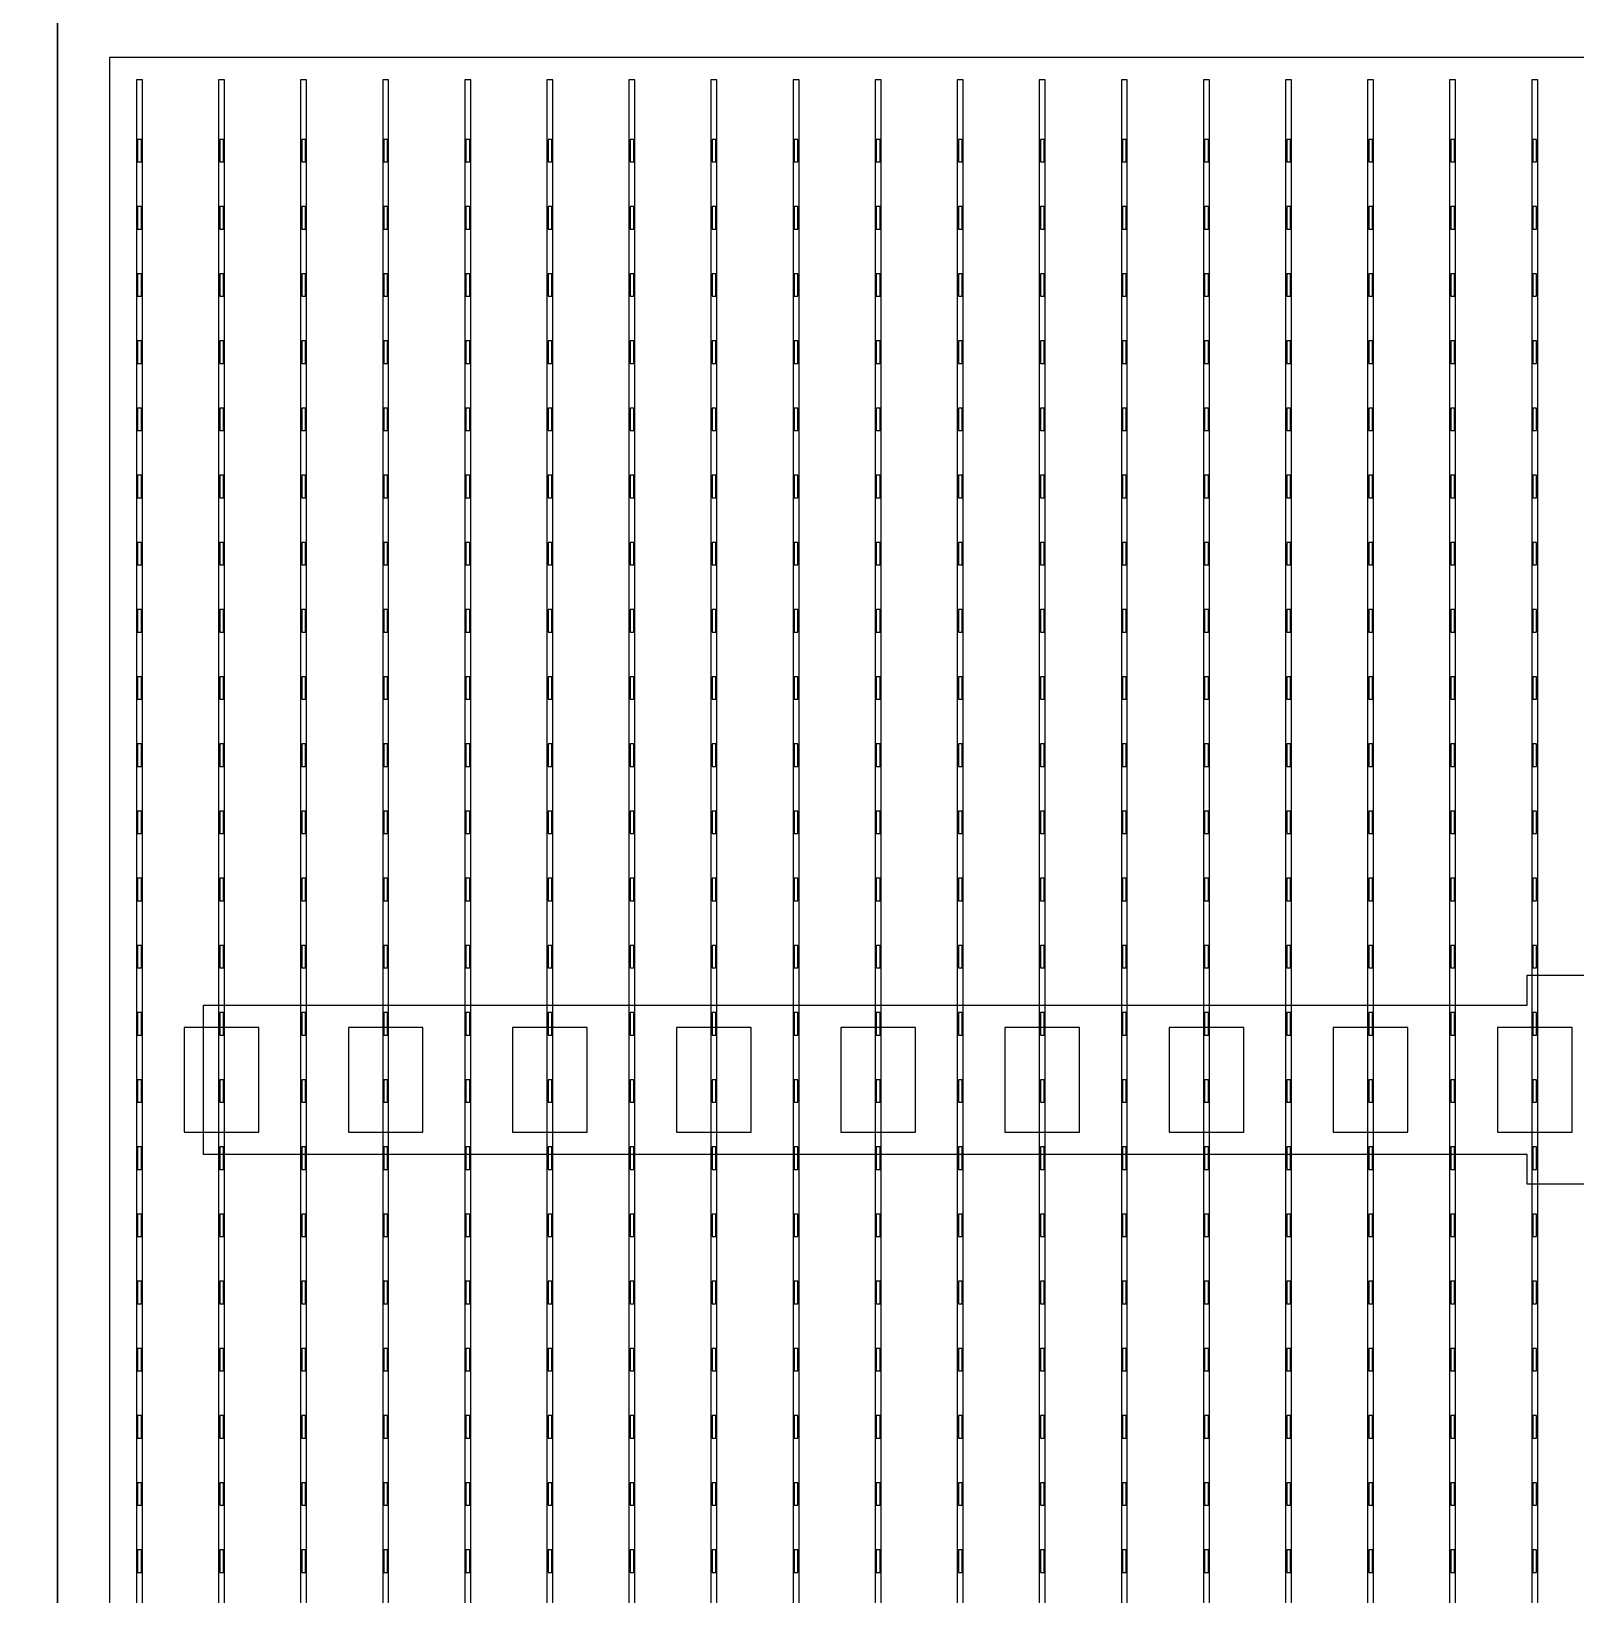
# Model space of a CAD drawing. Header units: millimetres. Extents: x -18 to 142, y -7 to 153.
# Drawn here: x 41.09 to 51.44, y 51.55 to 62.02 of the extents above; entities that cross this region are included whole.
import ezdxf

# ---------------------------------------------------------------- set-up
doc = ezdxf.new("R2010")
doc.units = ezdxf.units.MM
for name, color, linetype in [('BUSBARS', 3, 'Continuous'), ('CELLS', 5, 'Continuous'), ('CONTACT_PADS', 2, 'Continuous'), ('DICING', 4, 'Continuous'), ('FINGERS', 1, 'Continuous'), ('INSULATION', 2, 'Continuous')]:
    doc.layers.add(name, color=color, linetype=linetype)

msp = doc.modelspace()

# ---------------------------------------------------------------- linework, layer by layer
at = {"layer": 'BUSBARS'}
msp.add_lwpolyline([(61.19, 55.5), (61.19, 54.5), (52.32, 54.5), (52.32, 54.3), (51.12, 54.3), (51.12, 54.5), (42.25, 54.5), (42.25, 55.5), (51.12, 55.5), (51.12, 55.7), (52.32, 55.7), (52.32, 55.5), (61.19, 55.5)], close=True, dxfattribs=at)
at = {"layer": 'CELLS'}
for points in [[(41.27, 41.3), (41.27, 62.2), (20.37, 62.2), (20.37, 41.3), (41.27, 41.3)], [(62.17, 41.3), (62.17, 62.2), (41.27, 62.2), (41.27, 41.3), (62.17, 41.3)]]:
    msp.add_lwpolyline(points, close=True, dxfattribs=at)
at = {"layer": 'CONTACT_PADS'}
for points in [[(41.833, 61.15), (41.833, 61.3), (41.808, 61.3), (41.808, 61.15), (41.833, 61.15)], [(42.383, 61.15), (42.383, 61.3), (42.358, 61.3), (42.358, 61.15), (42.383, 61.15)], [(42.933, 61.15), (42.933, 61.3), (42.908, 61.3), (42.908, 61.15), (42.933, 61.15)], [(43.483, 61.15), (43.483, 61.3), (43.458, 61.3), (43.458, 61.15), (43.483, 61.15)], [(44.033, 61.15), (44.033, 61.3), (44.008, 61.3), (44.008, 61.15), (44.033, 61.15)], [(44.583, 61.15), (44.583, 61.3), (44.558, 61.3), (44.558, 61.15), (44.583, 61.15)], [(45.133, 61.15), (45.133, 61.3), (45.108, 61.3), (45.108, 61.15), (45.133, 61.15)], [(45.683, 61.15), (45.683, 61.3), (45.658, 61.3), (45.658, 61.15), (45.683, 61.15)], [(46.233, 61.15), (46.233, 61.3), (46.208, 61.3), (46.208, 61.15), (46.233, 61.15)], [(46.783, 61.15), (46.783, 61.3), (46.758, 61.3), (46.758, 61.15), (46.783, 61.15)], [(47.333, 61.15), (47.333, 61.3), (47.308, 61.3), (47.308, 61.15), (47.333, 61.15)], [(47.883, 61.15), (47.883, 61.3), (47.858, 61.3), (47.858, 61.15), (47.883, 61.15)], [(48.433, 61.15), (48.433, 61.3), (48.408, 61.3), (48.408, 61.15), (48.433, 61.15)], [(48.983, 61.15), (48.983, 61.3), (48.958, 61.3), (48.958, 61.15), (48.983, 61.15)], [(49.533, 61.15), (49.533, 61.3), (49.508, 61.3), (49.508, 61.15), (49.533, 61.15)], [(50.083, 61.15), (50.083, 61.3), (50.058, 61.3), (50.058, 61.15), (50.083, 61.15)], [(50.633, 61.15), (50.633, 61.3), (50.608, 61.3), (50.608, 61.15), (50.633, 61.15)], [(51.183, 61.15), (51.183, 61.3), (51.158, 61.3), (51.158, 61.15), (51.183, 61.15)], [(41.833, 60.7), (41.833, 60.85), (41.808, 60.85), (41.808, 60.7), (41.833, 60.7)], [(42.383, 60.7), (42.383, 60.85), (42.358, 60.85), (42.358, 60.7), (42.383, 60.7)], [(42.933, 60.7), (42.933, 60.85), (42.908, 60.85), (42.908, 60.7), (42.933, 60.7)], [(43.483, 60.7), (43.483, 60.85), (43.458, 60.85), (43.458, 60.7), (43.483, 60.7)], [(44.033, 60.7), (44.033, 60.85), (44.008, 60.85), (44.008, 60.7), (44.033, 60.7)], [(44.583, 60.7), (44.583, 60.85), (44.558, 60.85), (44.558, 60.7), (44.583, 60.7)], [(45.133, 60.7), (45.133, 60.85), (45.108, 60.85), (45.108, 60.7), (45.133, 60.7)], [(45.683, 60.7), (45.683, 60.85), (45.658, 60.85), (45.658, 60.7), (45.683, 60.7)], [(46.233, 60.7), (46.233, 60.85), (46.208, 60.85), (46.208, 60.7), (46.233, 60.7)], [(46.783, 60.7), (46.783, 60.85), (46.758, 60.85), (46.758, 60.7), (46.783, 60.7)], [(47.333, 60.7), (47.333, 60.85), (47.308, 60.85), (47.308, 60.7), (47.333, 60.7)], [(47.883, 60.7), (47.883, 60.85), (47.858, 60.85), (47.858, 60.7), (47.883, 60.7)], [(48.433, 60.7), (48.433, 60.85), (48.408, 60.85), (48.408, 60.7), (48.433, 60.7)], [(48.983, 60.7), (48.983, 60.85), (48.958, 60.85), (48.958, 60.7), (48.983, 60.7)], [(49.533, 60.7), (49.533, 60.85), (49.508, 60.85), (49.508, 60.7), (49.533, 60.7)], [(50.083, 60.7), (50.083, 60.85), (50.058, 60.85), (50.058, 60.7), (50.083, 60.7)], [(50.633, 60.7), (50.633, 60.85), (50.608, 60.85), (50.608, 60.7), (50.633, 60.7)], [(51.183, 60.7), (51.183, 60.85), (51.158, 60.85), (51.158, 60.7), (51.183, 60.7)], [(41.833, 60.25), (41.833, 60.4), (41.808, 60.4), (41.808, 60.25), (41.833, 60.25)], [(42.383, 60.25), (42.383, 60.4), (42.358, 60.4), (42.358, 60.25), (42.383, 60.25)], [(42.933, 60.25), (42.933, 60.4), (42.908, 60.4), (42.908, 60.25), (42.933, 60.25)], [(43.483, 60.25), (43.483, 60.4), (43.458, 60.4), (43.458, 60.25), (43.483, 60.25)], [(44.033, 60.25), (44.033, 60.4), (44.008, 60.4), (44.008, 60.25), (44.033, 60.25)], [(44.583, 60.25), (44.583, 60.4), (44.558, 60.4), (44.558, 60.25), (44.583, 60.25)], [(45.133, 60.25), (45.133, 60.4), (45.108, 60.4), (45.108, 60.25), (45.133, 60.25)], [(45.683, 60.25), (45.683, 60.4), (45.658, 60.4), (45.658, 60.25), (45.683, 60.25)], [(46.233, 60.25), (46.233, 60.4), (46.208, 60.4), (46.208, 60.25), (46.233, 60.25)], [(46.783, 60.25), (46.783, 60.4), (46.758, 60.4), (46.758, 60.25), (46.783, 60.25)], [(47.333, 60.25), (47.333, 60.4), (47.308, 60.4), (47.308, 60.25), (47.333, 60.25)], [(47.883, 60.25), (47.883, 60.4), (47.858, 60.4), (47.858, 60.25), (47.883, 60.25)], [(48.433, 60.25), (48.433, 60.4), (48.408, 60.4), (48.408, 60.25), (48.433, 60.25)], [(48.983, 60.25), (48.983, 60.4), (48.958, 60.4), (48.958, 60.25), (48.983, 60.25)], [(49.533, 60.25), (49.533, 60.4), (49.508, 60.4), (49.508, 60.25), (49.533, 60.25)], [(50.083, 60.25), (50.083, 60.4), (50.058, 60.4), (50.058, 60.25), (50.083, 60.25)], [(50.633, 60.25), (50.633, 60.4), (50.608, 60.4), (50.608, 60.25), (50.633, 60.25)], [(51.183, 60.25), (51.183, 60.4), (51.158, 60.4), (51.158, 60.25), (51.183, 60.25)], [(41.833, 59.8), (41.833, 59.95), (41.808, 59.95), (41.808, 59.8), (41.833, 59.8)], [(42.383, 59.8), (42.383, 59.95), (42.358, 59.95), (42.358, 59.8), (42.383, 59.8)], [(42.933, 59.8), (42.933, 59.95), (42.908, 59.95), (42.908, 59.8), (42.933, 59.8)], [(43.483, 59.8), (43.483, 59.95), (43.458, 59.95), (43.458, 59.8), (43.483, 59.8)], [(44.033, 59.8), (44.033, 59.95), (44.008, 59.95), (44.008, 59.8), (44.033, 59.8)], [(44.583, 59.8), (44.583, 59.95), (44.558, 59.95), (44.558, 59.8), (44.583, 59.8)], [(45.133, 59.8), (45.133, 59.95), (45.108, 59.95), (45.108, 59.8), (45.133, 59.8)], [(45.683, 59.8), (45.683, 59.95), (45.658, 59.95), (45.658, 59.8), (45.683, 59.8)], [(46.233, 59.8), (46.233, 59.95), (46.208, 59.95), (46.208, 59.8), (46.233, 59.8)], [(46.783, 59.8), (46.783, 59.95), (46.758, 59.95), (46.758, 59.8), (46.783, 59.8)], [(47.333, 59.8), (47.333, 59.95), (47.308, 59.95), (47.308, 59.8), (47.333, 59.8)], [(47.883, 59.8), (47.883, 59.95), (47.858, 59.95), (47.858, 59.8), (47.883, 59.8)], [(48.433, 59.8), (48.433, 59.95), (48.408, 59.95), (48.408, 59.8), (48.433, 59.8)], [(48.983, 59.8), (48.983, 59.95), (48.958, 59.95), (48.958, 59.8), (48.983, 59.8)], [(49.533, 59.8), (49.533, 59.95), (49.508, 59.95), (49.508, 59.8), (49.533, 59.8)], [(50.083, 59.8), (50.083, 59.95), (50.058, 59.95), (50.058, 59.8), (50.083, 59.8)], [(50.633, 59.8), (50.633, 59.95), (50.608, 59.95), (50.608, 59.8), (50.633, 59.8)], [(51.183, 59.8), (51.183, 59.95), (51.158, 59.95), (51.158, 59.8), (51.183, 59.8)], [(41.833, 59.35), (41.833, 59.5), (41.808, 59.5), (41.808, 59.35), (41.833, 59.35)], [(42.383, 59.35), (42.383, 59.5), (42.358, 59.5), (42.358, 59.35), (42.383, 59.35)], [(42.933, 59.35), (42.933, 59.5), (42.908, 59.5), (42.908, 59.35), (42.933, 59.35)], [(43.483, 59.35), (43.483, 59.5), (43.458, 59.5), (43.458, 59.35), (43.483, 59.35)], [(44.033, 59.35), (44.033, 59.5), (44.008, 59.5), (44.008, 59.35), (44.033, 59.35)], [(44.583, 59.35), (44.583, 59.5), (44.558, 59.5), (44.558, 59.35), (44.583, 59.35)], [(45.133, 59.35), (45.133, 59.5), (45.108, 59.5), (45.108, 59.35), (45.133, 59.35)], [(45.683, 59.35), (45.683, 59.5), (45.658, 59.5), (45.658, 59.35), (45.683, 59.35)], [(46.233, 59.35), (46.233, 59.5), (46.208, 59.5), (46.208, 59.35), (46.233, 59.35)], [(46.783, 59.35), (46.783, 59.5), (46.758, 59.5), (46.758, 59.35), (46.783, 59.35)], [(47.333, 59.35), (47.333, 59.5), (47.308, 59.5), (47.308, 59.35), (47.333, 59.35)], [(47.883, 59.35), (47.883, 59.5), (47.858, 59.5), (47.858, 59.35), (47.883, 59.35)], [(48.433, 59.35), (48.433, 59.5), (48.408, 59.5), (48.408, 59.35), (48.433, 59.35)], [(48.983, 59.35), (48.983, 59.5), (48.958, 59.5), (48.958, 59.35), (48.983, 59.35)], [(49.533, 59.35), (49.533, 59.5), (49.508, 59.5), (49.508, 59.35), (49.533, 59.35)], [(50.083, 59.35), (50.083, 59.5), (50.058, 59.5), (50.058, 59.35), (50.083, 59.35)], [(50.633, 59.35), (50.633, 59.5), (50.608, 59.5), (50.608, 59.35), (50.633, 59.35)], [(51.183, 59.35), (51.183, 59.5), (51.158, 59.5), (51.158, 59.35), (51.183, 59.35)], [(41.833, 58.9), (41.833, 59.05), (41.808, 59.05), (41.808, 58.9), (41.833, 58.9)], [(42.383, 58.9), (42.383, 59.05), (42.358, 59.05), (42.358, 58.9), (42.383, 58.9)], [(42.933, 58.9), (42.933, 59.05), (42.908, 59.05), (42.908, 58.9), (42.933, 58.9)], [(43.483, 58.9), (43.483, 59.05), (43.458, 59.05), (43.458, 58.9), (43.483, 58.9)], [(44.033, 58.9), (44.033, 59.05), (44.008, 59.05), (44.008, 58.9), (44.033, 58.9)], [(44.583, 58.9), (44.583, 59.05), (44.558, 59.05), (44.558, 58.9), (44.583, 58.9)], [(45.133, 58.9), (45.133, 59.05), (45.108, 59.05), (45.108, 58.9), (45.133, 58.9)], [(45.683, 58.9), (45.683, 59.05), (45.658, 59.05), (45.658, 58.9), (45.683, 58.9)], [(46.233, 58.9), (46.233, 59.05), (46.208, 59.05), (46.208, 58.9), (46.233, 58.9)], [(46.783, 58.9), (46.783, 59.05), (46.758, 59.05), (46.758, 58.9), (46.783, 58.9)], [(47.333, 58.9), (47.333, 59.05), (47.308, 59.05), (47.308, 58.9), (47.333, 58.9)], [(47.883, 58.9), (47.883, 59.05), (47.858, 59.05), (47.858, 58.9), (47.883, 58.9)], [(48.433, 58.9), (48.433, 59.05), (48.408, 59.05), (48.408, 58.9), (48.433, 58.9)], [(48.983, 58.9), (48.983, 59.05), (48.958, 59.05), (48.958, 58.9), (48.983, 58.9)], [(49.533, 58.9), (49.533, 59.05), (49.508, 59.05), (49.508, 58.9), (49.533, 58.9)], [(50.083, 58.9), (50.083, 59.05), (50.058, 59.05), (50.058, 58.9), (50.083, 58.9)], [(50.633, 58.9), (50.633, 59.05), (50.608, 59.05), (50.608, 58.9), (50.633, 58.9)], [(51.183, 58.9), (51.183, 59.05), (51.158, 59.05), (51.158, 58.9), (51.183, 58.9)], [(41.833, 58.45), (41.833, 58.6), (41.808, 58.6), (41.808, 58.45), (41.833, 58.45)], [(42.383, 58.45), (42.383, 58.6), (42.358, 58.6), (42.358, 58.45), (42.383, 58.45)], [(42.933, 58.45), (42.933, 58.6), (42.908, 58.6), (42.908, 58.45), (42.933, 58.45)], [(43.483, 58.45), (43.483, 58.6), (43.458, 58.6), (43.458, 58.45), (43.483, 58.45)], [(44.033, 58.45), (44.033, 58.6), (44.008, 58.6), (44.008, 58.45), (44.033, 58.45)], [(44.583, 58.45), (44.583, 58.6), (44.558, 58.6), (44.558, 58.45), (44.583, 58.45)], [(45.133, 58.45), (45.133, 58.6), (45.108, 58.6), (45.108, 58.45), (45.133, 58.45)], [(45.683, 58.45), (45.683, 58.6), (45.658, 58.6), (45.658, 58.45), (45.683, 58.45)], [(46.233, 58.45), (46.233, 58.6), (46.208, 58.6), (46.208, 58.45), (46.233, 58.45)], [(46.783, 58.45), (46.783, 58.6), (46.758, 58.6), (46.758, 58.45), (46.783, 58.45)], [(47.333, 58.45), (47.333, 58.6), (47.308, 58.6), (47.308, 58.45), (47.333, 58.45)], [(47.883, 58.45), (47.883, 58.6), (47.858, 58.6), (47.858, 58.45), (47.883, 58.45)], [(48.433, 58.45), (48.433, 58.6), (48.408, 58.6), (48.408, 58.45), (48.433, 58.45)], [(48.983, 58.45), (48.983, 58.6), (48.958, 58.6), (48.958, 58.45), (48.983, 58.45)], [(49.533, 58.45), (49.533, 58.6), (49.508, 58.6), (49.508, 58.45), (49.533, 58.45)], [(50.083, 58.45), (50.083, 58.6), (50.058, 58.6), (50.058, 58.45), (50.083, 58.45)], [(50.633, 58.45), (50.633, 58.6), (50.608, 58.6), (50.608, 58.45), (50.633, 58.45)], [(51.183, 58.45), (51.183, 58.6), (51.158, 58.6), (51.158, 58.45), (51.183, 58.45)], [(41.833, 58), (41.833, 58.15), (41.808, 58.15), (41.808, 58), (41.833, 58)], [(42.383, 58), (42.383, 58.15), (42.358, 58.15), (42.358, 58), (42.383, 58)], [(42.933, 58), (42.933, 58.15), (42.908, 58.15), (42.908, 58), (42.933, 58)], [(43.483, 58), (43.483, 58.15), (43.458, 58.15), (43.458, 58), (43.483, 58)], [(44.033, 58), (44.033, 58.15), (44.008, 58.15), (44.008, 58), (44.033, 58)], [(44.583, 58), (44.583, 58.15), (44.558, 58.15), (44.558, 58), (44.583, 58)], [(45.133, 58), (45.133, 58.15), (45.108, 58.15), (45.108, 58), (45.133, 58)], [(45.683, 58), (45.683, 58.15), (45.658, 58.15), (45.658, 58), (45.683, 58)], [(46.233, 58), (46.233, 58.15), (46.208, 58.15), (46.208, 58), (46.233, 58)], [(46.783, 58), (46.783, 58.15), (46.758, 58.15), (46.758, 58), (46.783, 58)], [(47.333, 58), (47.333, 58.15), (47.308, 58.15), (47.308, 58), (47.333, 58)], [(47.883, 58), (47.883, 58.15), (47.858, 58.15), (47.858, 58), (47.883, 58)], [(48.433, 58), (48.433, 58.15), (48.408, 58.15), (48.408, 58), (48.433, 58)], [(48.983, 58), (48.983, 58.15), (48.958, 58.15), (48.958, 58), (48.983, 58)], [(49.533, 58), (49.533, 58.15), (49.508, 58.15), (49.508, 58), (49.533, 58)], [(50.083, 58), (50.083, 58.15), (50.058, 58.15), (50.058, 58), (50.083, 58)], [(50.633, 58), (50.633, 58.15), (50.608, 58.15), (50.608, 58), (50.633, 58)], [(51.183, 58), (51.183, 58.15), (51.158, 58.15), (51.158, 58), (51.183, 58)], [(41.833, 57.55), (41.833, 57.7), (41.808, 57.7), (41.808, 57.55), (41.833, 57.55)], [(42.383, 57.55), (42.383, 57.7), (42.358, 57.7), (42.358, 57.55), (42.383, 57.55)], [(42.933, 57.55), (42.933, 57.7), (42.908, 57.7), (42.908, 57.55), (42.933, 57.55)], [(43.483, 57.55), (43.483, 57.7), (43.458, 57.7), (43.458, 57.55), (43.483, 57.55)], [(44.033, 57.55), (44.033, 57.7), (44.008, 57.7), (44.008, 57.55), (44.033, 57.55)], [(44.583, 57.55), (44.583, 57.7), (44.558, 57.7), (44.558, 57.55), (44.583, 57.55)], [(45.133, 57.55), (45.133, 57.7), (45.108, 57.7), (45.108, 57.55), (45.133, 57.55)], [(45.683, 57.55), (45.683, 57.7), (45.658, 57.7), (45.658, 57.55), (45.683, 57.55)], [(46.233, 57.55), (46.233, 57.7), (46.208, 57.7), (46.208, 57.55), (46.233, 57.55)], [(46.783, 57.55), (46.783, 57.7), (46.758, 57.7), (46.758, 57.55), (46.783, 57.55)], [(47.333, 57.55), (47.333, 57.7), (47.308, 57.7), (47.308, 57.55), (47.333, 57.55)], [(47.883, 57.55), (47.883, 57.7), (47.858, 57.7), (47.858, 57.55), (47.883, 57.55)], [(48.433, 57.55), (48.433, 57.7), (48.408, 57.7), (48.408, 57.55), (48.433, 57.55)], [(48.983, 57.55), (48.983, 57.7), (48.958, 57.7), (48.958, 57.55), (48.983, 57.55)], [(49.533, 57.55), (49.533, 57.7), (49.508, 57.7), (49.508, 57.55), (49.533, 57.55)], [(50.083, 57.55), (50.083, 57.7), (50.058, 57.7), (50.058, 57.55), (50.083, 57.55)], [(50.633, 57.55), (50.633, 57.7), (50.608, 57.7), (50.608, 57.55), (50.633, 57.55)], [(51.183, 57.55), (51.183, 57.7), (51.158, 57.7), (51.158, 57.55), (51.183, 57.55)], [(41.833, 57.1), (41.833, 57.25), (41.808, 57.25), (41.808, 57.1), (41.833, 57.1)], [(42.383, 57.1), (42.383, 57.25), (42.358, 57.25), (42.358, 57.1), (42.383, 57.1)], [(42.933, 57.1), (42.933, 57.25), (42.908, 57.25), (42.908, 57.1), (42.933, 57.1)], [(43.483, 57.1), (43.483, 57.25), (43.458, 57.25), (43.458, 57.1), (43.483, 57.1)], [(44.033, 57.1), (44.033, 57.25), (44.008, 57.25), (44.008, 57.1), (44.033, 57.1)], [(44.583, 57.1), (44.583, 57.25), (44.558, 57.25), (44.558, 57.1), (44.583, 57.1)], [(45.133, 57.1), (45.133, 57.25), (45.108, 57.25), (45.108, 57.1), (45.133, 57.1)], [(45.683, 57.1), (45.683, 57.25), (45.658, 57.25), (45.658, 57.1), (45.683, 57.1)], [(46.233, 57.1), (46.233, 57.25), (46.208, 57.25), (46.208, 57.1), (46.233, 57.1)], [(46.783, 57.1), (46.783, 57.25), (46.758, 57.25), (46.758, 57.1), (46.783, 57.1)], [(47.333, 57.1), (47.333, 57.25), (47.308, 57.25), (47.308, 57.1), (47.333, 57.1)], [(47.883, 57.1), (47.883, 57.25), (47.858, 57.25), (47.858, 57.1), (47.883, 57.1)], [(48.433, 57.1), (48.433, 57.25), (48.408, 57.25), (48.408, 57.1), (48.433, 57.1)], [(48.983, 57.1), (48.983, 57.25), (48.958, 57.25), (48.958, 57.1), (48.983, 57.1)], [(49.533, 57.1), (49.533, 57.25), (49.508, 57.25), (49.508, 57.1), (49.533, 57.1)], [(50.083, 57.1), (50.083, 57.25), (50.058, 57.25), (50.058, 57.1), (50.083, 57.1)], [(50.633, 57.1), (50.633, 57.25), (50.608, 57.25), (50.608, 57.1), (50.633, 57.1)], [(51.183, 57.1), (51.183, 57.25), (51.158, 57.25), (51.158, 57.1), (51.183, 57.1)], [(41.833, 56.65), (41.833, 56.8), (41.808, 56.8), (41.808, 56.65), (41.833, 56.65)], [(42.383, 56.65), (42.383, 56.8), (42.358, 56.8), (42.358, 56.65), (42.383, 56.65)], [(42.933, 56.65), (42.933, 56.8), (42.908, 56.8), (42.908, 56.65), (42.933, 56.65)], [(43.483, 56.65), (43.483, 56.8), (43.458, 56.8), (43.458, 56.65), (43.483, 56.65)], [(44.033, 56.65), (44.033, 56.8), (44.008, 56.8), (44.008, 56.65), (44.033, 56.65)], [(44.583, 56.65), (44.583, 56.8), (44.558, 56.8), (44.558, 56.65), (44.583, 56.65)], [(45.133, 56.65), (45.133, 56.8), (45.108, 56.8), (45.108, 56.65), (45.133, 56.65)], [(45.683, 56.65), (45.683, 56.8), (45.658, 56.8), (45.658, 56.65), (45.683, 56.65)], [(46.233, 56.65), (46.233, 56.8), (46.208, 56.8), (46.208, 56.65), (46.233, 56.65)], [(46.783, 56.65), (46.783, 56.8), (46.758, 56.8), (46.758, 56.65), (46.783, 56.65)], [(47.333, 56.65), (47.333, 56.8), (47.308, 56.8), (47.308, 56.65), (47.333, 56.65)], [(47.883, 56.65), (47.883, 56.8), (47.858, 56.8), (47.858, 56.65), (47.883, 56.65)], [(48.433, 56.65), (48.433, 56.8), (48.408, 56.8), (48.408, 56.65), (48.433, 56.65)], [(48.983, 56.65), (48.983, 56.8), (48.958, 56.8), (48.958, 56.65), (48.983, 56.65)], [(49.533, 56.65), (49.533, 56.8), (49.508, 56.8), (49.508, 56.65), (49.533, 56.65)], [(50.083, 56.65), (50.083, 56.8), (50.058, 56.8), (50.058, 56.65), (50.083, 56.65)], [(50.633, 56.65), (50.633, 56.8), (50.608, 56.8), (50.608, 56.65), (50.633, 56.65)], [(51.183, 56.65), (51.183, 56.8), (51.158, 56.8), (51.158, 56.65), (51.183, 56.65)], [(41.833, 56.2), (41.833, 56.35), (41.808, 56.35), (41.808, 56.2), (41.833, 56.2)], [(42.383, 56.2), (42.383, 56.35), (42.358, 56.35), (42.358, 56.2), (42.383, 56.2)], [(42.933, 56.2), (42.933, 56.35), (42.908, 56.35), (42.908, 56.2), (42.933, 56.2)], [(43.483, 56.2), (43.483, 56.35), (43.458, 56.35), (43.458, 56.2), (43.483, 56.2)], [(44.033, 56.2), (44.033, 56.35), (44.008, 56.35), (44.008, 56.2), (44.033, 56.2)], [(44.583, 56.2), (44.583, 56.35), (44.558, 56.35), (44.558, 56.2), (44.583, 56.2)], [(45.133, 56.2), (45.133, 56.35), (45.108, 56.35), (45.108, 56.2), (45.133, 56.2)], [(45.683, 56.2), (45.683, 56.35), (45.658, 56.35), (45.658, 56.2), (45.683, 56.2)], [(46.233, 56.2), (46.233, 56.35), (46.208, 56.35), (46.208, 56.2), (46.233, 56.2)], [(46.783, 56.2), (46.783, 56.35), (46.758, 56.35), (46.758, 56.2), (46.783, 56.2)], [(47.333, 56.2), (47.333, 56.35), (47.308, 56.35), (47.308, 56.2), (47.333, 56.2)], [(47.883, 56.2), (47.883, 56.35), (47.858, 56.35), (47.858, 56.2), (47.883, 56.2)], [(48.433, 56.2), (48.433, 56.35), (48.408, 56.35), (48.408, 56.2), (48.433, 56.2)], [(48.983, 56.2), (48.983, 56.35), (48.958, 56.35), (48.958, 56.2), (48.983, 56.2)], [(49.533, 56.2), (49.533, 56.35), (49.508, 56.35), (49.508, 56.2), (49.533, 56.2)], [(50.083, 56.2), (50.083, 56.35), (50.058, 56.35), (50.058, 56.2), (50.083, 56.2)], [(50.633, 56.2), (50.633, 56.35), (50.608, 56.35), (50.608, 56.2), (50.633, 56.2)], [(51.183, 56.2), (51.183, 56.35), (51.158, 56.35), (51.158, 56.2), (51.183, 56.2)], [(41.833, 55.75), (41.833, 55.9), (41.808, 55.9), (41.808, 55.75), (41.833, 55.75)], [(42.383, 55.75), (42.383, 55.9), (42.358, 55.9), (42.358, 55.75), (42.383, 55.75)], [(42.933, 55.75), (42.933, 55.9), (42.908, 55.9), (42.908, 55.75), (42.933, 55.75)], [(43.483, 55.75), (43.483, 55.9), (43.458, 55.9), (43.458, 55.75), (43.483, 55.75)], [(44.033, 55.75), (44.033, 55.9), (44.008, 55.9), (44.008, 55.75), (44.033, 55.75)], [(44.583, 55.75), (44.583, 55.9), (44.558, 55.9), (44.558, 55.75), (44.583, 55.75)], [(45.133, 55.75), (45.133, 55.9), (45.108, 55.9), (45.108, 55.75), (45.133, 55.75)], [(45.683, 55.75), (45.683, 55.9), (45.658, 55.9), (45.658, 55.75), (45.683, 55.75)], [(46.233, 55.75), (46.233, 55.9), (46.208, 55.9), (46.208, 55.75), (46.233, 55.75)], [(46.783, 55.75), (46.783, 55.9), (46.758, 55.9), (46.758, 55.75), (46.783, 55.75)], [(47.333, 55.75), (47.333, 55.9), (47.308, 55.9), (47.308, 55.75), (47.333, 55.75)], [(47.883, 55.75), (47.883, 55.9), (47.858, 55.9), (47.858, 55.75), (47.883, 55.75)], [(48.433, 55.75), (48.433, 55.9), (48.408, 55.9), (48.408, 55.75), (48.433, 55.75)], [(48.983, 55.75), (48.983, 55.9), (48.958, 55.9), (48.958, 55.75), (48.983, 55.75)], [(49.533, 55.75), (49.533, 55.9), (49.508, 55.9), (49.508, 55.75), (49.533, 55.75)], [(50.083, 55.75), (50.083, 55.9), (50.058, 55.9), (50.058, 55.75), (50.083, 55.75)], [(50.633, 55.75), (50.633, 55.9), (50.608, 55.9), (50.608, 55.75), (50.633, 55.75)], [(51.183, 55.75), (51.183, 55.9), (51.158, 55.9), (51.158, 55.75), (51.183, 55.75)], [(41.833, 55.3), (41.833, 55.45), (41.808, 55.45), (41.808, 55.3), (41.833, 55.3)], [(42.383, 55.3), (42.383, 55.45), (42.358, 55.45), (42.358, 55.3), (42.383, 55.3)], [(42.933, 55.3), (42.933, 55.45), (42.908, 55.45), (42.908, 55.3), (42.933, 55.3)], [(43.483, 55.3), (43.483, 55.45), (43.458, 55.45), (43.458, 55.3), (43.483, 55.3)], [(44.033, 55.3), (44.033, 55.45), (44.008, 55.45), (44.008, 55.3), (44.033, 55.3)], [(44.583, 55.3), (44.583, 55.45), (44.558, 55.45), (44.558, 55.3), (44.583, 55.3)], [(45.133, 55.3), (45.133, 55.45), (45.108, 55.45), (45.108, 55.3), (45.133, 55.3)], [(45.683, 55.3), (45.683, 55.45), (45.658, 55.45), (45.658, 55.3), (45.683, 55.3)], [(46.233, 55.3), (46.233, 55.45), (46.208, 55.45), (46.208, 55.3), (46.233, 55.3)], [(46.783, 55.3), (46.783, 55.45), (46.758, 55.45), (46.758, 55.3), (46.783, 55.3)], [(47.333, 55.3), (47.333, 55.45), (47.308, 55.45), (47.308, 55.3), (47.333, 55.3)], [(47.883, 55.3), (47.883, 55.45), (47.858, 55.45), (47.858, 55.3), (47.883, 55.3)], [(48.433, 55.3), (48.433, 55.45), (48.408, 55.45), (48.408, 55.3), (48.433, 55.3)], [(48.983, 55.3), (48.983, 55.45), (48.958, 55.45), (48.958, 55.3), (48.983, 55.3)], [(49.533, 55.3), (49.533, 55.45), (49.508, 55.45), (49.508, 55.3), (49.533, 55.3)], [(50.083, 55.3), (50.083, 55.45), (50.058, 55.45), (50.058, 55.3), (50.083, 55.3)], [(50.633, 55.3), (50.633, 55.45), (50.608, 55.45), (50.608, 55.3), (50.633, 55.3)], [(51.183, 55.3), (51.183, 55.45), (51.158, 55.45), (51.158, 55.3), (51.183, 55.3)], [(41.833, 54.85), (41.833, 55), (41.808, 55), (41.808, 54.85), (41.833, 54.85)], [(42.383, 54.85), (42.383, 55), (42.358, 55), (42.358, 54.85), (42.383, 54.85)], [(42.933, 54.85), (42.933, 55), (42.908, 55), (42.908, 54.85), (42.933, 54.85)], [(43.483, 54.85), (43.483, 55), (43.458, 55), (43.458, 54.85), (43.483, 54.85)], [(44.033, 54.85), (44.033, 55), (44.008, 55), (44.008, 54.85), (44.033, 54.85)], [(44.583, 54.85), (44.583, 55), (44.558, 55), (44.558, 54.85), (44.583, 54.85)], [(45.133, 54.85), (45.133, 55), (45.108, 55), (45.108, 54.85), (45.133, 54.85)], [(45.683, 54.85), (45.683, 55), (45.658, 55), (45.658, 54.85), (45.683, 54.85)], [(46.233, 54.85), (46.233, 55), (46.208, 55), (46.208, 54.85), (46.233, 54.85)], [(46.783, 54.85), (46.783, 55), (46.758, 55), (46.758, 54.85), (46.783, 54.85)], [(47.333, 54.85), (47.333, 55), (47.308, 55), (47.308, 54.85), (47.333, 54.85)], [(47.883, 54.85), (47.883, 55), (47.858, 55), (47.858, 54.85), (47.883, 54.85)], [(48.433, 54.85), (48.433, 55), (48.408, 55), (48.408, 54.85), (48.433, 54.85)], [(48.983, 54.85), (48.983, 55), (48.958, 55), (48.958, 54.85), (48.983, 54.85)], [(49.533, 54.85), (49.533, 55), (49.508, 55), (49.508, 54.85), (49.533, 54.85)], [(50.083, 54.85), (50.083, 55), (50.058, 55), (50.058, 54.85), (50.083, 54.85)], [(50.633, 54.85), (50.633, 55), (50.608, 55), (50.608, 54.85), (50.633, 54.85)], [(51.183, 54.85), (51.183, 55), (51.158, 55), (51.158, 54.85), (51.183, 54.85)], [(41.833, 54.4), (41.833, 54.55), (41.808, 54.55), (41.808, 54.4), (41.833, 54.4)], [(42.383, 54.4), (42.383, 54.55), (42.358, 54.55), (42.358, 54.4), (42.383, 54.4)], [(42.933, 54.4), (42.933, 54.55), (42.908, 54.55), (42.908, 54.4), (42.933, 54.4)], [(43.483, 54.4), (43.483, 54.55), (43.458, 54.55), (43.458, 54.4), (43.483, 54.4)], [(44.033, 54.4), (44.033, 54.55), (44.008, 54.55), (44.008, 54.4), (44.033, 54.4)], [(44.583, 54.4), (44.583, 54.55), (44.558, 54.55), (44.558, 54.4), (44.583, 54.4)], [(45.133, 54.4), (45.133, 54.55), (45.108, 54.55), (45.108, 54.4), (45.133, 54.4)], [(45.683, 54.4), (45.683, 54.55), (45.658, 54.55), (45.658, 54.4), (45.683, 54.4)], [(46.233, 54.4), (46.233, 54.55), (46.208, 54.55), (46.208, 54.4), (46.233, 54.4)], [(46.783, 54.4), (46.783, 54.55), (46.758, 54.55), (46.758, 54.4), (46.783, 54.4)], [(47.333, 54.4), (47.333, 54.55), (47.308, 54.55), (47.308, 54.4), (47.333, 54.4)], [(47.883, 54.4), (47.883, 54.55), (47.858, 54.55), (47.858, 54.4), (47.883, 54.4)], [(48.433, 54.4), (48.433, 54.55), (48.408, 54.55), (48.408, 54.4), (48.433, 54.4)], [(48.983, 54.4), (48.983, 54.55), (48.958, 54.55), (48.958, 54.4), (48.983, 54.4)], [(49.533, 54.4), (49.533, 54.55), (49.508, 54.55), (49.508, 54.4), (49.533, 54.4)], [(50.083, 54.4), (50.083, 54.55), (50.058, 54.55), (50.058, 54.4), (50.083, 54.4)], [(50.633, 54.4), (50.633, 54.55), (50.608, 54.55), (50.608, 54.4), (50.633, 54.4)], [(51.183, 54.4), (51.183, 54.55), (51.158, 54.55), (51.158, 54.4), (51.183, 54.4)], [(41.833, 53.95), (41.833, 54.1), (41.808, 54.1), (41.808, 53.95), (41.833, 53.95)], [(42.383, 53.95), (42.383, 54.1), (42.358, 54.1), (42.358, 53.95), (42.383, 53.95)], [(42.933, 53.95), (42.933, 54.1), (42.908, 54.1), (42.908, 53.95), (42.933, 53.95)], [(43.483, 53.95), (43.483, 54.1), (43.458, 54.1), (43.458, 53.95), (43.483, 53.95)], [(44.033, 53.95), (44.033, 54.1), (44.008, 54.1), (44.008, 53.95), (44.033, 53.95)], [(44.583, 53.95), (44.583, 54.1), (44.558, 54.1), (44.558, 53.95), (44.583, 53.95)], [(45.133, 53.95), (45.133, 54.1), (45.108, 54.1), (45.108, 53.95), (45.133, 53.95)], [(45.683, 53.95), (45.683, 54.1), (45.658, 54.1), (45.658, 53.95), (45.683, 53.95)], [(46.233, 53.95), (46.233, 54.1), (46.208, 54.1), (46.208, 53.95), (46.233, 53.95)], [(46.783, 53.95), (46.783, 54.1), (46.758, 54.1), (46.758, 53.95), (46.783, 53.95)], [(47.333, 53.95), (47.333, 54.1), (47.308, 54.1), (47.308, 53.95), (47.333, 53.95)], [(47.883, 53.95), (47.883, 54.1), (47.858, 54.1), (47.858, 53.95), (47.883, 53.95)], [(48.433, 53.95), (48.433, 54.1), (48.408, 54.1), (48.408, 53.95), (48.433, 53.95)], [(48.983, 53.95), (48.983, 54.1), (48.958, 54.1), (48.958, 53.95), (48.983, 53.95)], [(49.533, 53.95), (49.533, 54.1), (49.508, 54.1), (49.508, 53.95), (49.533, 53.95)], [(50.083, 53.95), (50.083, 54.1), (50.058, 54.1), (50.058, 53.95), (50.083, 53.95)], [(50.633, 53.95), (50.633, 54.1), (50.608, 54.1), (50.608, 53.95), (50.633, 53.95)], [(51.183, 53.95), (51.183, 54.1), (51.158, 54.1), (51.158, 53.95), (51.183, 53.95)], [(41.833, 53.5), (41.833, 53.65), (41.808, 53.65), (41.808, 53.5), (41.833, 53.5)], [(42.383, 53.5), (42.383, 53.65), (42.358, 53.65), (42.358, 53.5), (42.383, 53.5)], [(42.933, 53.5), (42.933, 53.65), (42.908, 53.65), (42.908, 53.5), (42.933, 53.5)], [(43.483, 53.5), (43.483, 53.65), (43.458, 53.65), (43.458, 53.5), (43.483, 53.5)], [(44.033, 53.5), (44.033, 53.65), (44.008, 53.65), (44.008, 53.5), (44.033, 53.5)], [(44.583, 53.5), (44.583, 53.65), (44.558, 53.65), (44.558, 53.5), (44.583, 53.5)], [(45.133, 53.5), (45.133, 53.65), (45.108, 53.65), (45.108, 53.5), (45.133, 53.5)], [(45.683, 53.5), (45.683, 53.65), (45.658, 53.65), (45.658, 53.5), (45.683, 53.5)], [(46.233, 53.5), (46.233, 53.65), (46.208, 53.65), (46.208, 53.5), (46.233, 53.5)], [(46.783, 53.5), (46.783, 53.65), (46.758, 53.65), (46.758, 53.5), (46.783, 53.5)], [(47.333, 53.5), (47.333, 53.65), (47.308, 53.65), (47.308, 53.5), (47.333, 53.5)], [(47.883, 53.5), (47.883, 53.65), (47.858, 53.65), (47.858, 53.5), (47.883, 53.5)], [(48.433, 53.5), (48.433, 53.65), (48.408, 53.65), (48.408, 53.5), (48.433, 53.5)], [(48.983, 53.5), (48.983, 53.65), (48.958, 53.65), (48.958, 53.5), (48.983, 53.5)], [(49.533, 53.5), (49.533, 53.65), (49.508, 53.65), (49.508, 53.5), (49.533, 53.5)], [(50.083, 53.5), (50.083, 53.65), (50.058, 53.65), (50.058, 53.5), (50.083, 53.5)], [(50.633, 53.5), (50.633, 53.65), (50.608, 53.65), (50.608, 53.5), (50.633, 53.5)], [(51.183, 53.5), (51.183, 53.65), (51.158, 53.65), (51.158, 53.5), (51.183, 53.5)], [(41.833, 53.05), (41.833, 53.2), (41.808, 53.2), (41.808, 53.05), (41.833, 53.05)], [(42.383, 53.05), (42.383, 53.2), (42.358, 53.2), (42.358, 53.05), (42.383, 53.05)], [(42.933, 53.05), (42.933, 53.2), (42.908, 53.2), (42.908, 53.05), (42.933, 53.05)], [(43.483, 53.05), (43.483, 53.2), (43.458, 53.2), (43.458, 53.05), (43.483, 53.05)], [(44.033, 53.05), (44.033, 53.2), (44.008, 53.2), (44.008, 53.05), (44.033, 53.05)], [(44.583, 53.05), (44.583, 53.2), (44.558, 53.2), (44.558, 53.05), (44.583, 53.05)], [(45.133, 53.05), (45.133, 53.2), (45.108, 53.2), (45.108, 53.05), (45.133, 53.05)], [(45.683, 53.05), (45.683, 53.2), (45.658, 53.2), (45.658, 53.05), (45.683, 53.05)], [(46.233, 53.05), (46.233, 53.2), (46.208, 53.2), (46.208, 53.05), (46.233, 53.05)], [(46.783, 53.05), (46.783, 53.2), (46.758, 53.2), (46.758, 53.05), (46.783, 53.05)], [(47.333, 53.05), (47.333, 53.2), (47.308, 53.2), (47.308, 53.05), (47.333, 53.05)], [(47.883, 53.05), (47.883, 53.2), (47.858, 53.2), (47.858, 53.05), (47.883, 53.05)], [(48.433, 53.05), (48.433, 53.2), (48.408, 53.2), (48.408, 53.05), (48.433, 53.05)], [(48.983, 53.05), (48.983, 53.2), (48.958, 53.2), (48.958, 53.05), (48.983, 53.05)], [(49.533, 53.05), (49.533, 53.2), (49.508, 53.2), (49.508, 53.05), (49.533, 53.05)], [(50.083, 53.05), (50.083, 53.2), (50.058, 53.2), (50.058, 53.05), (50.083, 53.05)], [(50.633, 53.05), (50.633, 53.2), (50.608, 53.2), (50.608, 53.05), (50.633, 53.05)], [(51.183, 53.05), (51.183, 53.2), (51.158, 53.2), (51.158, 53.05), (51.183, 53.05)], [(41.833, 52.6), (41.833, 52.75), (41.808, 52.75), (41.808, 52.6), (41.833, 52.6)], [(42.383, 52.6), (42.383, 52.75), (42.358, 52.75), (42.358, 52.6), (42.383, 52.6)], [(42.933, 52.6), (42.933, 52.75), (42.908, 52.75), (42.908, 52.6), (42.933, 52.6)], [(43.483, 52.6), (43.483, 52.75), (43.458, 52.75), (43.458, 52.6), (43.483, 52.6)], [(44.033, 52.6), (44.033, 52.75), (44.008, 52.75), (44.008, 52.6), (44.033, 52.6)], [(44.583, 52.6), (44.583, 52.75), (44.558, 52.75), (44.558, 52.6), (44.583, 52.6)], [(45.133, 52.6), (45.133, 52.75), (45.108, 52.75), (45.108, 52.6), (45.133, 52.6)], [(45.683, 52.6), (45.683, 52.75), (45.658, 52.75), (45.658, 52.6), (45.683, 52.6)], [(46.233, 52.6), (46.233, 52.75), (46.208, 52.75), (46.208, 52.6), (46.233, 52.6)], [(46.783, 52.6), (46.783, 52.75), (46.758, 52.75), (46.758, 52.6), (46.783, 52.6)], [(47.333, 52.6), (47.333, 52.75), (47.308, 52.75), (47.308, 52.6), (47.333, 52.6)], [(47.883, 52.6), (47.883, 52.75), (47.858, 52.75), (47.858, 52.6), (47.883, 52.6)], [(48.433, 52.6), (48.433, 52.75), (48.408, 52.75), (48.408, 52.6), (48.433, 52.6)], [(48.983, 52.6), (48.983, 52.75), (48.958, 52.75), (48.958, 52.6), (48.983, 52.6)], [(49.533, 52.6), (49.533, 52.75), (49.508, 52.75), (49.508, 52.6), (49.533, 52.6)], [(50.083, 52.6), (50.083, 52.75), (50.058, 52.75), (50.058, 52.6), (50.083, 52.6)], [(50.633, 52.6), (50.633, 52.75), (50.608, 52.75), (50.608, 52.6), (50.633, 52.6)], [(51.183, 52.6), (51.183, 52.75), (51.158, 52.75), (51.158, 52.6), (51.183, 52.6)], [(41.833, 52.15), (41.833, 52.3), (41.808, 52.3), (41.808, 52.15), (41.833, 52.15)], [(42.383, 52.15), (42.383, 52.3), (42.358, 52.3), (42.358, 52.15), (42.383, 52.15)], [(42.933, 52.15), (42.933, 52.3), (42.908, 52.3), (42.908, 52.15), (42.933, 52.15)], [(43.483, 52.15), (43.483, 52.3), (43.458, 52.3), (43.458, 52.15), (43.483, 52.15)], [(44.033, 52.15), (44.033, 52.3), (44.008, 52.3), (44.008, 52.15), (44.033, 52.15)], [(44.583, 52.15), (44.583, 52.3), (44.558, 52.3), (44.558, 52.15), (44.583, 52.15)], [(45.133, 52.15), (45.133, 52.3), (45.108, 52.3), (45.108, 52.15), (45.133, 52.15)], [(45.683, 52.15), (45.683, 52.3), (45.658, 52.3), (45.658, 52.15), (45.683, 52.15)], [(46.233, 52.15), (46.233, 52.3), (46.208, 52.3), (46.208, 52.15), (46.233, 52.15)], [(46.783, 52.15), (46.783, 52.3), (46.758, 52.3), (46.758, 52.15), (46.783, 52.15)], [(47.333, 52.15), (47.333, 52.3), (47.308, 52.3), (47.308, 52.15), (47.333, 52.15)], [(47.883, 52.15), (47.883, 52.3), (47.858, 52.3), (47.858, 52.15), (47.883, 52.15)], [(48.433, 52.15), (48.433, 52.3), (48.408, 52.3), (48.408, 52.15), (48.433, 52.15)], [(48.983, 52.15), (48.983, 52.3), (48.958, 52.3), (48.958, 52.15), (48.983, 52.15)], [(49.533, 52.15), (49.533, 52.3), (49.508, 52.3), (49.508, 52.15), (49.533, 52.15)], [(50.083, 52.15), (50.083, 52.3), (50.058, 52.3), (50.058, 52.15), (50.083, 52.15)], [(50.633, 52.15), (50.633, 52.3), (50.608, 52.3), (50.608, 52.15), (50.633, 52.15)], [(51.183, 52.15), (51.183, 52.3), (51.158, 52.3), (51.158, 52.15), (51.183, 52.15)], [(41.833, 51.7), (41.833, 51.85), (41.808, 51.85), (41.808, 51.7), (41.833, 51.7)], [(42.383, 51.7), (42.383, 51.85), (42.358, 51.85), (42.358, 51.7), (42.383, 51.7)], [(42.933, 51.7), (42.933, 51.85), (42.908, 51.85), (42.908, 51.7), (42.933, 51.7)], [(43.483, 51.7), (43.483, 51.85), (43.458, 51.85), (43.458, 51.7), (43.483, 51.7)], [(44.033, 51.7), (44.033, 51.85), (44.008, 51.85), (44.008, 51.7), (44.033, 51.7)], [(44.583, 51.7), (44.583, 51.85), (44.558, 51.85), (44.558, 51.7), (44.583, 51.7)], [(45.133, 51.7), (45.133, 51.85), (45.108, 51.85), (45.108, 51.7), (45.133, 51.7)], [(45.683, 51.7), (45.683, 51.85), (45.658, 51.85), (45.658, 51.7), (45.683, 51.7)], [(46.233, 51.7), (46.233, 51.85), (46.208, 51.85), (46.208, 51.7), (46.233, 51.7)], [(46.783, 51.7), (46.783, 51.85), (46.758, 51.85), (46.758, 51.7), (46.783, 51.7)], [(47.333, 51.7), (47.333, 51.85), (47.308, 51.85), (47.308, 51.7), (47.333, 51.7)], [(47.883, 51.7), (47.883, 51.85), (47.858, 51.85), (47.858, 51.7), (47.883, 51.7)], [(48.433, 51.7), (48.433, 51.85), (48.408, 51.85), (48.408, 51.7), (48.433, 51.7)], [(48.983, 51.7), (48.983, 51.85), (48.958, 51.85), (48.958, 51.7), (48.983, 51.7)], [(49.533, 51.7), (49.533, 51.85), (49.508, 51.85), (49.508, 51.7), (49.533, 51.7)], [(50.083, 51.7), (50.083, 51.85), (50.058, 51.85), (50.058, 51.7), (50.083, 51.7)], [(50.633, 51.7), (50.633, 51.85), (50.608, 51.85), (50.608, 51.7), (50.633, 51.7)], [(51.183, 51.7), (51.183, 51.85), (51.158, 51.85), (51.158, 51.7), (51.183, 51.7)]]:
    msp.add_lwpolyline(points, close=True, dxfattribs=at)
at = {"layer": 'DICING'}
for q in [(41.27, 152.65), (41.27, 152.65), (41.27, 152.65), (41.27, 152.65), (41.27, 152.65), (41.27, 152.65), (41.27, 131.75), (41.27, 131.75), (41.27, 131.75), (41.27, 131.75), (41.27, 131.75), (41.27, 131.75), (41.27, 110.85), (41.27, 110.85), (41.27, 110.85), (41.27, 110.85), (41.27, 110.85), (41.27, 110.85), (41.27, 89.95), (41.27, 89.95), (41.27, 89.95), (41.27, 89.95), (41.27, 89.95), (41.27, 89.95), (41.27, 69.05), (41.27, 69.05), (41.27, 69.05), (41.27, 69.05), (41.27, 69.05), (41.27, 69.05)]:
    msp.add_line((41.27, -7.35), q, dxfattribs=at)
at = {"layer": 'FINGERS'}
for points in [[(41.84, 41.8), (41.84, 61.7), (41.8, 61.7), (41.8, 41.8), (41.84, 41.8)], [(42.39, 41.8), (42.39, 61.7), (42.35, 61.7), (42.35, 41.8), (42.39, 41.8)], [(42.94, 41.8), (42.94, 61.7), (42.9, 61.7), (42.9, 41.8), (42.94, 41.8)], [(43.49, 41.8), (43.49, 61.7), (43.45, 61.7), (43.45, 41.8), (43.49, 41.8)], [(44.04, 41.8), (44.04, 61.7), (44, 61.7), (44, 41.8), (44.04, 41.8)], [(44.59, 41.8), (44.59, 61.7), (44.55, 61.7), (44.55, 41.8), (44.59, 41.8)], [(45.14, 41.8), (45.14, 61.7), (45.1, 61.7), (45.1, 41.8), (45.14, 41.8)], [(45.69, 41.8), (45.69, 61.7), (45.65, 61.7), (45.65, 41.8), (45.69, 41.8)], [(46.24, 41.8), (46.24, 61.7), (46.2, 61.7), (46.2, 41.8), (46.24, 41.8)], [(46.79, 41.8), (46.79, 61.7), (46.75, 61.7), (46.75, 41.8), (46.79, 41.8)], [(47.34, 41.8), (47.34, 61.7), (47.3, 61.7), (47.3, 41.8), (47.34, 41.8)], [(47.89, 41.8), (47.89, 61.7), (47.85, 61.7), (47.85, 41.8), (47.89, 41.8)], [(48.44, 41.8), (48.44, 61.7), (48.4, 61.7), (48.4, 41.8), (48.44, 41.8)], [(48.99, 41.8), (48.99, 61.7), (48.95, 61.7), (48.95, 41.8), (48.99, 41.8)], [(49.54, 41.8), (49.54, 61.7), (49.5, 61.7), (49.5, 41.8), (49.54, 41.8)], [(50.09, 41.8), (50.09, 61.7), (50.05, 61.7), (50.05, 41.8), (50.09, 41.8)], [(50.64, 41.8), (50.64, 61.7), (50.6, 61.7), (50.6, 41.8), (50.64, 41.8)], [(51.19, 41.8), (51.19, 61.7), (51.15, 61.7), (51.15, 41.8), (51.19, 41.8)]]:
    msp.add_lwpolyline(points, close=True, dxfattribs=at)
at = {"layer": 'INSULATION'}
for points in [[(61.82, 41.65), (61.82, 61.85), (41.62, 61.85), (41.62, 41.65), (61.82, 41.65)], [(42.62, 54.65), (42.62, 55.35), (42.12, 55.35), (42.12, 54.65), (42.62, 54.65)], [(43.72, 54.65), (43.72, 55.35), (43.22, 55.35), (43.22, 54.65), (43.72, 54.65)], [(44.82, 54.65), (44.82, 55.35), (44.32, 55.35), (44.32, 54.65), (44.82, 54.65)], [(45.92, 54.65), (45.92, 55.35), (45.42, 55.35), (45.42, 54.65), (45.92, 54.65)], [(47.02, 54.65), (47.02, 55.35), (46.52, 55.35), (46.52, 54.65), (47.02, 54.65)], [(48.12, 54.65), (48.12, 55.35), (47.62, 55.35), (47.62, 54.65), (48.12, 54.65)], [(49.22, 54.65), (49.22, 55.35), (48.72, 55.35), (48.72, 54.65), (49.22, 54.65)], [(50.32, 54.65), (50.32, 55.35), (49.82, 55.35), (49.82, 54.65), (50.32, 54.65)], [(51.42, 54.65), (51.42, 55.35), (50.92, 55.35), (50.92, 54.65), (51.42, 54.65)]]:
    msp.add_lwpolyline(points, close=True, dxfattribs=at)

doc.saveas('drawing.dxf')
